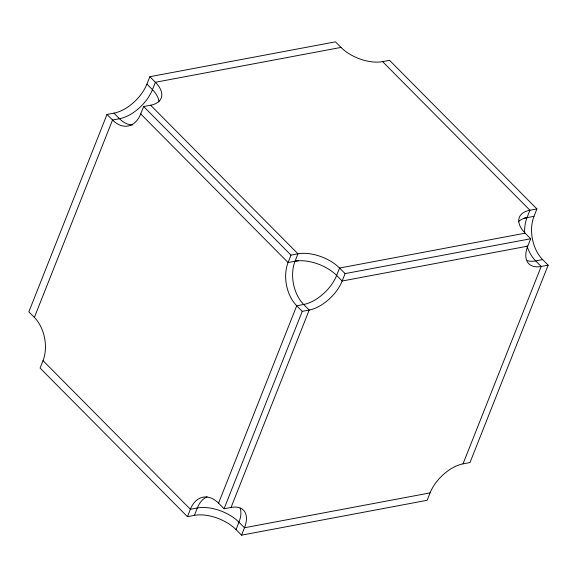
<?xml version="1.0" encoding="UTF-8"?>
<svg xmlns="http://www.w3.org/2000/svg" width="577" height="577" viewBox="0 0 577 577"><rect width="100%" height="100%" fill="white"/><g stroke="black" fill="none" stroke-linecap="round" stroke-linejoin="round"><path stroke-width="0.87" d="M463.035 463.858L469.995 462.552L548.15 265.16L542.625 259.585A31.194 20.39 79.4 0 1 533.977 216.339L536.906 208.932L529.946 210.244L382.594 61.631A31.194 16.387 21.6 0 1 340.978 47.415L335.453 41.84L149.861 76.705L146.933 84.105A31.194 16.985 -44.8 0 1 113.965 113.142L107.005 114.448L28.85 311.84L34.375 317.415A31.194 20.39 79.4 0 1 43.023 360.661L40.094 368.068L187.446 516.675L194.406 515.369A31.194 16.387 21.6 0 1 236.022 529.585L241.547 535.16L427.139 500.295L430.067 492.895A31.194 16.985 -44.8 0 1 463.035 463.858L541.19 266.466A31.194 16.985 -44.8 0 1 527.76 246.148L530.689 238.748L525.164 233.173L339.572 268.038A31.194 16.387 21.6 0 0 297.956 253.822L150.604 105.216L143.644 106.521L140.716 113.921A31.194 20.39 79.4 0 1 112.529 120.023L34.375 317.415M187.446 516.675L190.374 509.275A31.194 20.39 79.4 0 1 218.56 503.173L296.715 305.781A31.194 20.39 79.4 0 1 288.067 262.535L290.996 255.128L297.956 253.822L295.027 261.222A31.194 20.39 79.4 0 0 303.675 304.476L309.2 310.051L231.045 507.443A31.194 16.985 -44.8 0 1 244.475 527.753L241.547 535.16M194.406 515.369L197.334 507.962A31.194 20.39 79.4 0 1 207.085 496.783M218.56 503.173L224.085 508.748L302.24 311.356L309.2 310.051A31.194 16.985 -44.8 0 0 342.168 281.013L345.096 273.613L530.689 238.748M236.022 529.585L238.95 522.185A31.194 16.985 -44.8 0 0 240.104 508.063M524.601 232.473A31.194 20.39 79.4 0 1 527.017 217.644L529.946 210.244A31.194 16.387 21.6 0 0 525.164 233.173M340.978 47.415L155.386 82.28L149.861 76.705M382.594 61.631L389.554 60.325L536.906 208.932M298.569 260.559L288.067 262.535L140.716 113.921M523.476 218.308L533.977 216.339M527.76 246.148L342.168 281.013L336.643 275.445A31.194 16.387 21.6 0 0 295.027 261.222M542.625 259.585L535.665 260.898A31.194 16.985 -44.8 0 1 527.529 260.681M548.15 265.16L541.19 266.466L535.665 260.898A31.194 20.39 79.4 0 1 526.952 246.033M224.085 508.748L231.045 507.443M430.067 492.895L244.475 527.753L238.95 522.185A31.194 16.387 21.6 0 0 197.334 507.962L190.374 509.275L43.023 360.661M345.096 273.613L339.572 268.038L336.643 275.445A31.194 16.985 -44.8 0 1 303.675 304.476L296.715 305.781L302.24 311.356M146.933 84.105L152.458 89.68A31.194 16.387 21.6 0 1 158.877 101.891M143.644 106.521L290.996 255.128M113.965 113.142L119.489 118.711A31.194 20.39 79.4 0 0 132.717 124.92M107.005 114.448L112.529 120.023L119.489 118.711A31.194 16.985 -44.8 0 0 152.458 89.68L155.386 82.28A31.194 16.387 21.6 0 1 150.604 105.216M518.384 221.756A31.194 16.387 21.6 0 1 527.017 217.644"/></g></svg>
